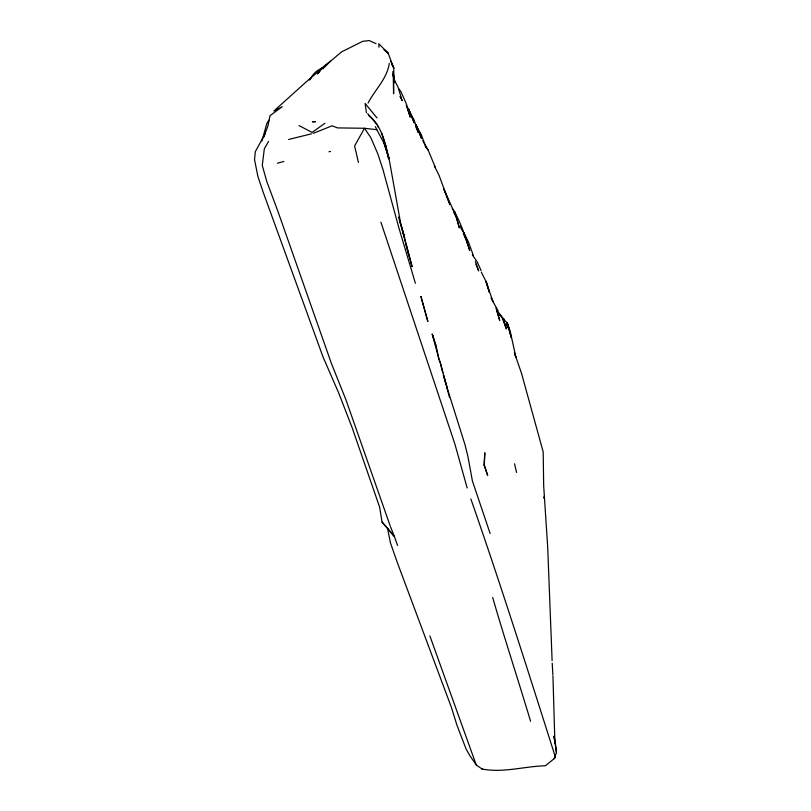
<?xml version="1.0" encoding="UTF-8"?>
<svg xmlns="http://www.w3.org/2000/svg" width="811" height="811" viewBox="0 0 811 811"><rect width="100%" height="100%" fill="white"/><g stroke="black" fill="none" stroke-linecap="round" stroke-linejoin="round"><path stroke-width="1.22" d="M484.055 465.25L484.826 452.741L484.289 465.261L487.634 475.408L484.289 465.261M389.31 63.39C387.019 78.92 374.905 89.697 368.062 103.109M261.923 140.942L266.92 123.262L268.826 120.16M263.636 137.464L267.975 125.756L270.022 115.659L282.269 106.667L273.865 111.036L307.977 80.309L341.563 51.874L362.659 41.351L369.147 40.55L376.04 43.642M543.654 498.066L544.465 495.876M265.045 133.937L255.323 151.667L254.522 159.625L257.898 176.453L263.028 191.771L323.052 357.012L338.552 392.625L352.207 427.853L379.649 507.21L382.072 522.071L387.496 528.255L390.507 543.056L397.441 562.854L451.463 707.527L456.836 724.872L466.021 748.847L469.893 755.73L476.239 764.955L482.038 769.021C503.246 773.116 524.22 766.314 545.408 765.777L554.177 758.63L556.478 752.567L554.744 737.503L552.94 676.08M310.197 79.59C312.549 74.217 317.091 69.655 322.839 68.043M268.603 141.398L264.356 148.697L262.267 165.393L266.789 181.522L277.94 211.418L331.415 363.47L346.013 399.985L390.152 525.781M309.447 80.107L311.15 77.39M318.125 73.031L319.433 71.165M317.588 73.892L322.373 67.546L330.472 61.22L322.798 68.915M318.905 72.138L322.373 67.546M317.628 73.689L320.619 69.878M554.177 758.63L555.515 757.433C528.062 671.082 500.742 584.538 470.856 498.968M324.907 123.272L312.144 132.416L299.016 125.583M313.218 133.369L332.115 125.796L337.498 127.905L364.474 128.27L376.821 129.699L384.161 143.415L389.057 158.621L400.593 223.076L412.1 266.697L405.835 243.695M277.433 163.214L283.86 161.501M288.615 139.472L311.434 133.835M328.942 151.789L330.493 151.464M482.038 769.021L482.555 768.95M498.947 314.739L501.076 315.854L497.467 310.988M384.444 50.1L388.063 53.07L393.801 68.043L393.588 93.823L393.183 71.53L394.876 82.661M502.374 317.932L504.178 319.412L499.089 314.141M384.029 49.471L388.063 53.07L378.818 43.774L378.98 47.241M503.134 318.824L507.28 322.9L510.149 331.091L515.978 357.57L514.448 352.897L521.493 373.273L543.177 451.849L543.684 485.87L547.699 547.313L552.109 660.59M368.893 115.527C381.981 126.121 385.103 143.091 388.996 158.5L384.008 143.121M367.667 113.652L377.237 124.712L378.048 126.962M382.072 522.071L394.42 536.608L397.572 545.428M387.496 528.255L394.42 536.608L390.517 526.765M376.963 117.909L365.112 103.433L366.4 112.77M425.238 146.436L428.137 150.065L435.517 167.806M452.315 208.498C460.719 221.17 464.835 236.295 469.772 250.569L463.831 232.737L461.124 228.469M418.618 131.463L421.487 135.214L425.876 147.004M459.898 226.157L462.108 229.097M398.83 88.835L400.908 91.623L406.352 103.899L410.224 117.119L406.22 105.207L414.056 119.967L418.223 132.436L415.85 127.003M492.054 299.958L498.076 310.785M472.347 254.989L476.584 260.878M490.979 297.88L493.423 301.57M506.469 325.039L508.963 328.962L511.265 337.589L507.28 322.9L508.963 328.962L506.115 323.244M481.379 272.263L485.596 280.657L492.013 298.762M453.856 212.776L456.441 217.135L459.361 227.911L454.444 211.255L456.441 217.135L443.84 189.125L449.862 204.473L438.944 175.075L434.27 165.839M422.774 140.769L428.137 150.065M392.037 64.829L393.801 68.043L390.618 61.23M421.487 135.214L415.607 124.326L421.608 138.488L416.347 125.553M393.68 78.849L398.039 87.162L402.175 100.736L399.955 96.458M463.284 233.71L466.518 240.056L463.831 232.737L468.383 241.8L473.279 255.252M375.351 126.658L376.821 129.699M477.172 261.76L481.126 270.692M475.864 264.163L478.672 270.925L475.398 261.223M408.318 108.461L414.218 122.796L408.805 109.475M476.239 764.955L429.871 635.905M501.533 316.31L506.388 328.992L503.611 320.031M432.699 335.521L432.141 333.99L436.257 346.672L439.177 360.196L432.699 335.521L436.257 346.672M380.906 222.173L454.859 443.962L467.177 487.999M485.596 280.657L489.378 292.264L486.681 282.684M490.158 533.567L472.428 481.065L467.906 456.39L464.926 444.479L446.557 386.087L449.466 397.268M386.472 148.332L381.667 133.197M492.672 597.474C504.665 638.936 518.188 679.932 530.587 721.303M496.008 308.018L499.718 320.396L496.981 311.16M399.58 220.592L404.659 237.674L398.546 217.135M446.232 384.972L443.333 374.925L447.408 388.875L439.846 361.007L442.725 372.654M415.384 283.272L398.86 227.759L382.873 169.256L377.804 153.806L370.83 137.677L364.474 128.27L354.62 145.95L358.432 162.494M402.043 228.814L405.5 242.479M405.814 243.706L408.906 255.952M516.597 472.428L514.509 463.821M388.55 158.926L385.58 145.574L386.806 151.495M393 74.298L393.436 76.67L393.183 71.53M556.478 752.567L553.964 736.185L555.059 743.393M552.2 663.185L552.889 675.016M315.469 121.66L312.478 121.741L315.469 121.66M427.802 321.268L420.939 296.583L427.802 321.268"/></g></svg>
